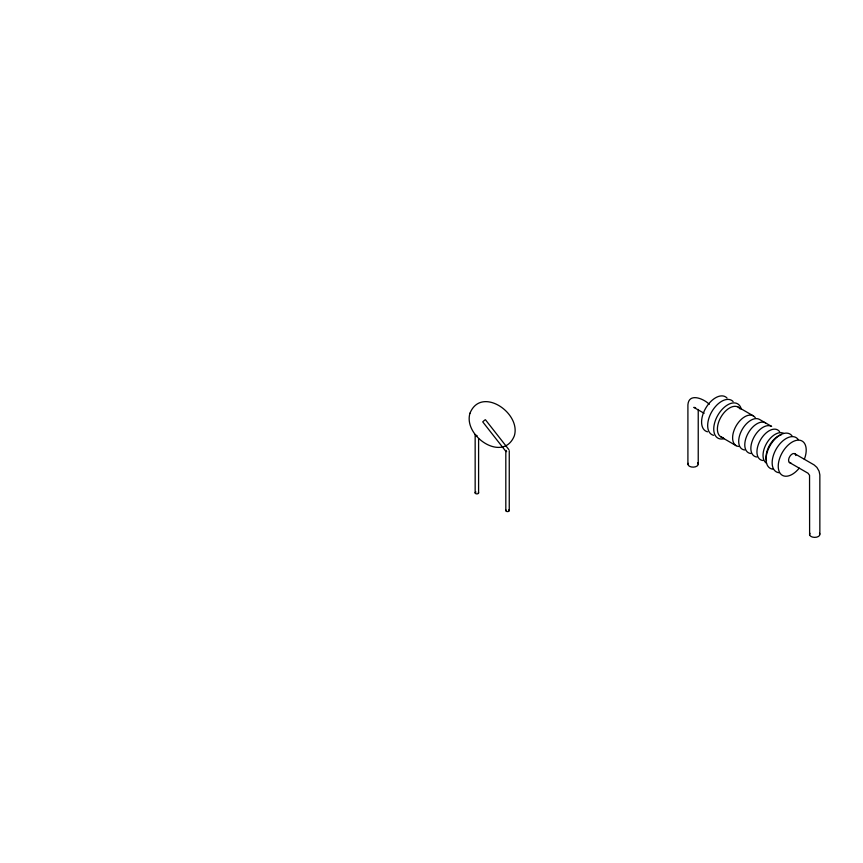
<?xml version="1.0" encoding="UTF-8"?>
<svg xmlns="http://www.w3.org/2000/svg" width="863" height="863" viewBox="0 0 863 863"><rect width="100%" height="100%" fill="white"/><g stroke="black" fill="none" stroke-linecap="round" stroke-linejoin="round"><path stroke-width="1.29" d="M505.815 451.22L505.815 510.594M509.256 450.734L509.256 510.594M506.16 451.392L506.657 451.576L506.042 451.349A1.715 0.949 -3.9 0 1 506.042 450.41M695.621 407.703L693.787 407.379L704.132 413.291M476.775 435.901L476.818 435.912A1.748 1.37 35.1 0 1 475.664 435.179L476.43 435.556A1.715 1.057 3.4 0 0 476.872 435.61M738.167 407.109L753.377 415.89M709.267 404.337C704.165 398.943 688.771 392.212 687.908 404.876L687.908 464.078M795.114 453.938L814.111 464.92L816.916 467.422L819.073 471.166L819.85 474.855L819.85 534.024M789.332 462.428L808.048 473.237L809.548 475.319L809.613 534.78M720.961 436.915L736.171 445.696M508.868 449.634L485.438 419.742L484.639 420.141L482.73 421.867L505.869 451.381M698.232 409.44L698.232 464.24M478.598 438.717L478.598 492.892M475.157 434.488L475.157 492.892M750.853 453.496A17.206 9.935 -60 0 1 747.293 434.833A17.206 9.935 -60 0 1 765.546 422.913M744.78 449.99A17.206 9.935 -60 0 1 741.209 431.327A17.206 9.935 -60 0 1 759.462 419.407L771.63 426.43A17.206 9.935 -60 0 0 753.367 438.35A17.206 9.935 -60 0 0 756.937 457.012M763.021 460.518A17.206 9.935 -60 0 1 760.508 439.871A17.206 9.935 -60 0 1 779.645 431.737M766.592 463.258A17.206 9.935 -60 0 1 766.592 443.388A17.206 9.935 -60 0 1 783.787 433.453M766.484 460.529A17.206 9.935 -60 0 1 781.382 434.725M773.065 469.192A19.784 11.424 -60 0 1 770.163 445.448A19.784 11.424 -60 0 1 792.169 436.095M779.149 472.708A19.784 11.424 -60 0 1 776.247 448.965A19.784 11.424 -60 0 1 798.253 439.601M799.214 468.145A19.784 11.424 -60 0 1 778.448 468.943A19.784 11.424 -60 0 1 794.65 440.874A19.784 11.424 -60 0 1 804.338 459.267M724.122 438.652A19.784 11.424 -60 0 1 717.843 415.243A19.784 11.424 -60 0 1 741.252 408.976M713.636 435.319A19.784 11.424 -60 0 1 711.77 411.737A19.784 11.424 -60 0 1 733.119 401.565M738.696 446.473A17.206 9.935 -60 0 1 736.171 425.826A17.206 9.935 -60 0 1 755.308 417.692M723.485 437.692A17.206 9.935 -60 0 1 720.961 417.045A17.206 9.935 -60 0 1 740.098 408.911M707.552 431.802A19.784 11.424 -60 0 1 705.686 408.221A19.784 11.424 -60 0 1 727.034 398.059M819.505 533.269A5.156 2.977 0 0 1 814.715 537.379A5.156 2.977 0 0 1 809.969 533.248M790.842 462.892A5.156 2.977 -60 0 1 789.99 456.139A5.156 2.977 -60 0 1 795.837 455.535M697.606 462.741A5.156 2.977 0 0 1 693.604 467.12A5.156 2.977 0 0 1 688.124 463.312M478.361 492.395A1.715 0.992 0 0 1 477.735 493.744A1.715 0.992 0 0 1 475.384 493.388A1.715 0.992 0 0 1 476.009 492.029M508.749 509.882A1.715 0.992 0 0 1 508.846 511.23A1.715 0.992 0 0 1 506.549 511.403A1.715 0.992 0 0 1 506.042 510.087M469.99 413.183C462.935 436.074 503.183 463.334 514.316 435.858C521.371 412.967 481.133 385.707 469.99 413.183"/></g></svg>
